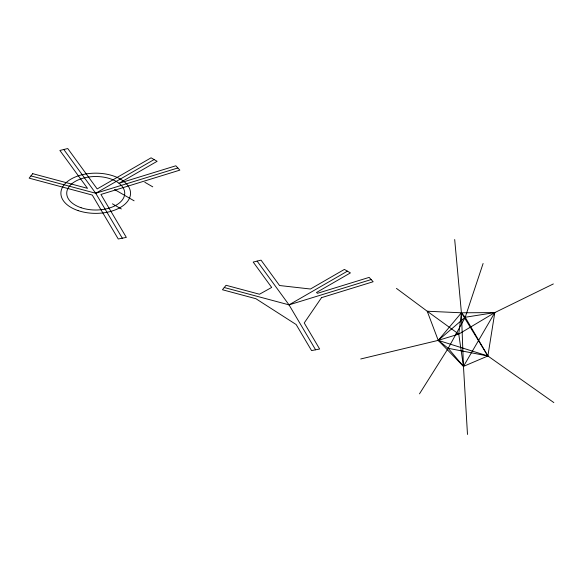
<?xml version="1.0" encoding="UTF-8"?>
<svg xmlns="http://www.w3.org/2000/svg" width="583" height="583" viewBox="0 0 583 583"><rect width="100%" height="100%" fill="white"/><g stroke="black" fill="none" stroke-linecap="round" stroke-linejoin="round"><path stroke-width="0.87" d="M396.447 288.388L427.208 311.227L438.234 340.37L463.47 366.394L487.884 355.987L494.799 312.59L553.34 283.936M483.103 263.487L465.219 317.254L448.203 348.306L419.483 393.853M360.724 358.982L438.234 340.37L448.203 348.306L463.47 366.394L494.799 312.59L461.415 312.794L427.208 311.227L458.755 334.103L463.47 366.394L467.486 434.459M30.943 175.913L95.721 193.264L154.101 159.56M224.251 287.521L289.03 304.865L347.41 271.161M63.817 149.503L95.721 193.264L177.844 167.962M257.118 261.104L289.03 304.865L371.145 279.57M456.066 333.804L458.755 334.103L494.799 312.59L465.219 317.254L438.234 340.37L487.884 355.987L553.85 402.591M448.203 348.306L487.884 355.987L465.219 317.254L461.415 312.794L454.689 239.526M144.817 182.26L152.761 186.851M114.508 189.497L134.105 200.807M112.424 203.824L121.308 208.954M487.884 355.987L461.415 312.794L438.234 340.37L458.755 334.103L461.415 312.794L463.47 366.394M289.03 304.865L315.6 349.8M95.721 193.264L122.299 238.199M321.524 297.651L304.231 322.953L319.644 349.006L311.562 350.594L296.157 324.542L255.886 298.707L222.458 289.751L226.051 285.284L259.479 294.233L271.685 287.434L253.19 262.059L261.053 260.149L279.556 285.524L310.44 289.015L344.385 269.419L350.427 272.902L316.474 292.506L317.502 293.3L369.141 277.391L373.156 281.742L321.524 297.651M32.743 173.683L29.15 178.15L92.274 195.057L118.262 238.994L126.336 237.398L100.932 194.452L179.848 170.134L175.833 165.791L119.034 183.288L157.119 161.302L151.084 157.818L97.193 188.928L67.745 148.541L59.881 150.458L87.508 188.345L32.743 173.683M81.095 207.73A29.012 16.754 0 0 0 124.733 193.345A29.012 16.754 0 0 0 81.336 178.719A29.012 16.754 0 0 0 81.095 207.73M78.166 210.623A34.82 20.099 0 0 0 130.534 193.359A34.82 20.099 0 0 0 78.457 175.804A34.82 20.099 0 0 0 78.166 210.623"/></g></svg>
